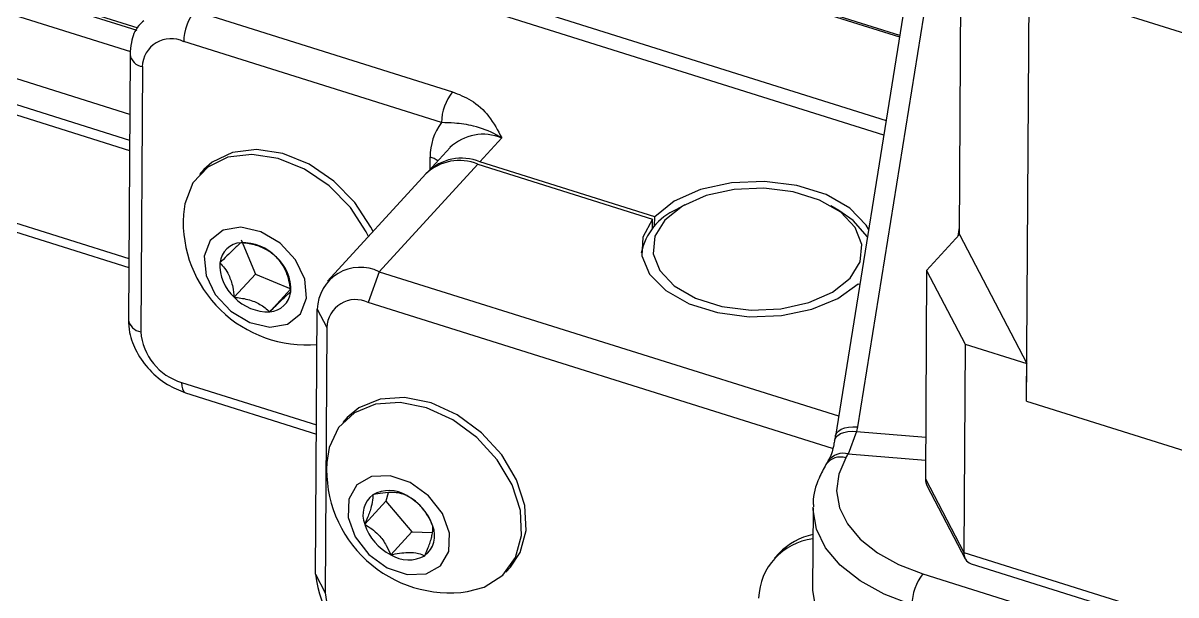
# Model space of a CAD drawing. Header units: millimetres. Extents: x -11 to 295, y 0 to 216.
# Drawn here: x 159.17 to 175.67, y 146.28 to 154.46 of the extents above; entities that cross this region are included whole.
import ezdxf

# ---------------------------------------------------------------- set-up
doc = ezdxf.new("R2010")
doc.units = ezdxf.units.MM

msp = doc.modelspace()

# ---------------------------------------------------------------- linework, layer by layer
at = {"color": 8, "linetype": 'Continuous', "lineweight": 25}
for p, q in [((159.453, 158.115), (171.717, 154.263)), ((156.964, 157.642), (171.525, 153.07)), ((152.589, 156.977), (160.814, 154.395)), ((151.185, 155.774), (160.695, 152.788)), ((151.181, 155.628), (160.694, 152.641)), ((172.229, 155.62), (171.113, 148.686)), ((150.609, 154.26), (160.685, 151.096)), ((164.998, 152.37), (164.999, 152.545)), ((172.556, 151.414), (172.576, 151.538)), ((161.441, 149.319), (163.373, 148.713)), ((171.101, 148.621), (172.091, 148.536)), ((172.089, 148.203), (170.982, 148.297))]:
    msp.add_line(p, q, dxfattribs=at)
at = {"color": 7, "linetype": 'Continuous', "lineweight": 25}
for p, q in [((171.721, 154.285), (159.481, 158.129)), ((152.573, 156.944), (160.8, 154.36)), ((152.376, 156.67), (160.708, 154.054)), ((151.194, 156.145), (160.698, 153.161)), ((172.034, 156.232), (170.798, 148.55)), ((171.492, 152.86), (162.569, 155.662)), ((173.535, 149.051), (173.572, 155.011)), ((181.9, 152.396), (173.572, 155.011)), ((172.575, 151.435), (172.596, 154.918)), ((161.63, 154.638), (165.318, 153.479)), ((150.608, 154.131), (160.684, 150.967)), ((165.16, 153.038), (161.471, 154.196)), ((160.703, 154.012), (160.68, 150.219)), ((160.88, 153.839), (160.856, 150.046)), ((165.711, 152.476), (166.025, 152.818)), ((165.283, 152.681), (164.969, 152.339)), ((168.213, 151.691), (165.711, 152.476)), ((161.761, 152.366), (161.696, 152.295)), ((164.938, 152.305), (163.529, 150.768)), ((165.68, 152.442), (164.271, 150.905)), ((165.68, 152.442), (168.182, 151.656)), ((168.642, 151.861), (168.525, 151.796)), ((170.85, 151.782), (170.734, 151.848)), ((168.182, 151.521), (168.182, 151.656)), ((168.212, 151.555), (168.213, 151.691)), ((162.292, 151.362), (162.498, 150.868)), ((172.575, 151.435), (172.105, 150.923)), ((172.575, 151.435), (173.539, 149.593)), ((162.498, 150.868), (162.196, 150.539)), ((162.498, 150.868), (163.004, 150.661)), ((164.271, 150.905), (164.113, 150.463)), ((164.271, 150.905), (170.845, 148.841)), ((172.105, 150.923), (172.087, 147.942)), ((172.105, 150.923), (172.656, 149.87)), ((163.004, 150.661), (162.703, 150.332)), ((171.123, 150.733), (171.148, 150.725)), ((163.36, 146.576), (163.383, 150.369)), ((163.383, 150.369), (163.521, 150.106)), ((170.758, 148.377), (164.113, 150.463)), ((163.521, 150.106), (163.497, 146.313)), ((172.656, 149.87), (172.638, 146.89)), ((172.656, 149.87), (173.539, 149.593)), ((173.535, 149.051), (173.539, 149.593)), ((161.498, 149.172), (163.372, 148.583)), ((173.535, 149.051), (181.863, 146.436)), ((163.813, 148.818), (163.749, 148.747)), ((171.113, 148.686), (171.101, 148.621)), ((171.101, 148.621), (170.982, 148.297)), ((163.554, 148.388), (163.52, 148.177)), ((170.69, 148.19), (170.664, 148.147)), ((170.69, 148.19), (170.693, 148.195)), ((172.087, 147.942), (172.638, 146.89)), ((164.397, 147.742), (164.364, 147.62)), ((172.114, 147.837), (172.658, 146.796)), ((164.364, 147.62), (164.062, 147.291)), ((164.364, 147.62), (164.737, 147.184)), ((170.479, 147.523), (170.472, 146.372)), ((164.737, 147.184), (164.435, 146.855)), ((164.737, 147.184), (165.033, 147.176)), ((169.993, 146.877), (169.928, 146.807)), ((172.638, 146.89), (182.731, 143.72)), ((172.74, 146.728), (182.742, 143.587)), ((163.36, 146.576), (163.497, 146.313)), ((166.083, 146.607), (166.147, 146.678)), ((172.052, 146.582), (183.001, 143.144))]:
    msp.add_line(p, q, dxfattribs=at)
at = {"color": 7, "linetype": 'Continuous', "lineweight": 25, "flags": 128}
for points in [[(164.181, 151.479), (164.15, 151.544), (163.921, 151.895), (163.619, 152.202), (163.266, 152.442), (162.888, 152.597), (162.512, 152.655), (162.168, 152.612), (161.879, 152.472), (161.761, 152.366)], [(164.116, 151.409), (164.085, 151.473), (163.857, 151.825), (163.555, 152.132), (163.201, 152.372), (162.823, 152.526), (162.448, 152.584), (162.103, 152.542), (161.815, 152.402), (161.604, 152.174), (161.487, 151.876), (161.467, 151.724)], [(171.275, 151.512), (171.239, 151.571), (171.007, 151.813), (170.668, 152.008), (170.249, 152.14), (169.785, 152.197), (169.312, 152.176), (168.869, 152.079), (168.493, 151.912), (168.213, 151.691)], [(170.756, 150.613), (171.008, 150.813), (171.153, 151.046), (171.179, 151.294), (171.084, 151.537), (170.875, 151.755), (170.57, 151.93), (170.193, 152.048), (169.775, 152.1), (169.349, 152.082), (168.951, 151.994), (168.612, 151.844), (168.36, 151.644), (168.215, 151.411), (168.189, 151.163), (168.284, 150.92), (168.493, 150.702), (168.798, 150.527), (169.175, 150.409), (169.593, 150.357), (170.019, 150.376), (170.417, 150.463), (170.756, 150.613)], [(168.182, 151.656), (168.041, 151.4), (168.027, 151.131), (168.14, 150.869), (168.372, 150.635), (168.704, 150.447), (169.113, 150.319), (169.565, 150.261), (170.026, 150.277), (170.461, 150.367), (170.836, 150.523), (171.123, 150.733)], [(171.257, 151.405), (171.055, 151.639), (170.85, 151.782)], [(162.144, 150.34), (162.418, 150.176), (162.704, 150.111), (162.958, 150.155), (163.142, 150.301), (163.228, 150.527), (163.203, 150.798), (163.07, 151.074), (162.85, 151.312), (162.576, 151.476), (162.29, 151.541), (162.036, 151.497), (161.852, 151.351), (161.766, 151.125), (161.791, 150.853), (161.924, 150.577), (162.144, 150.34)], [(165.534, 146.33), (165.774, 146.394), (166.04, 146.563), (166.222, 146.815), (166.308, 147.131), (166.29, 147.487), (166.171, 147.857), (165.958, 148.214), (165.668, 148.531), (165.323, 148.785), (164.947, 148.957), (164.568, 149.033), (164.216, 149.009), (163.916, 148.887), (163.689, 148.674), (163.554, 148.388)], [(166.147, 146.678), (166.287, 146.886), (166.372, 147.201), (166.355, 147.558), (166.235, 147.928), (166.023, 148.285), (165.733, 148.602), (165.387, 148.856), (165.011, 149.027), (164.633, 149.104), (164.281, 149.08), (163.98, 148.957), (163.813, 148.818)], [(170.95, 148.243), (170.846, 148.01), (170.815, 147.769), (170.857, 147.528), (170.972, 147.296), (171.155, 147.078), (171.402, 146.883), (171.704, 146.716), (172.052, 146.582)], [(163.951, 147.857), (163.833, 147.652), (163.824, 147.39), (163.926, 147.111), (164.123, 146.857), (164.384, 146.668), (164.671, 146.571), (164.94, 146.582), (165.149, 146.699), (165.267, 146.904), (165.275, 147.166), (165.174, 147.445), (164.977, 147.698), (164.715, 147.888), (164.428, 147.985), (164.16, 147.974), (163.951, 147.857)], [(170.472, 146.372), (170.473, 146.345), (170.521, 146.07), (170.652, 145.804), (170.862, 145.556), (171.144, 145.332), (171.489, 145.142), (171.886, 144.989)]]:
    msp.add_lwpolyline(points, dxfattribs=at)
at = {"color": 8, "linetype": 'Continuous', "lineweight": 25, "flags": 128}
for points in [[(161.441, 149.319), (161.444, 149.269), (161.453, 149.228), (161.467, 149.197), (161.486, 149.177), (161.498, 149.172)], [(170.798, 148.55), (170.8, 148.562), (170.816, 148.596), (170.845, 148.626), (170.883, 148.651), (170.932, 148.67), (170.987, 148.683), (171.049, 148.688), (171.113, 148.686)], [(170.788, 148.492), (170.79, 148.501), (170.805, 148.534), (170.833, 148.564), (170.872, 148.589), (170.92, 148.607), (170.976, 148.619), (171.037, 148.624), (171.101, 148.621)], [(171.893, 146.14), (171.496, 146.293), (171.151, 146.484), (170.869, 146.707), (170.659, 146.956), (170.528, 147.222), (170.48, 147.497), (170.48, 147.537)]]:
    msp.add_lwpolyline(points, dxfattribs=at)
at = {"color": 7, "linetype": 'Continuous', "lineweight": 25}
for centre, radius, start, end in [((162.211, 154.18), 0.74, 141.7982, 178.7816), ((161.29, 153.827), 0.411, 63.8202, 178.3857), ((165.9, 153.022), 0.74, 141.797, 178.7822), ((165.792, 152.558), 0.793, 142.8321, 180.9505), ((165.414, 151.806), 0.69, 67.3017, 133.618), ((165.446, 151.845), 0.684, 67.1465, 135.904), ((163.226, 151.621), 1.762, 176.6428, 274.9969), ((168.871, 151.001), 0.867, 113.5199, 168.7049), ((162.309, 151), 0.32, 93.1678, 174.038), ((162.316, 150.656), 0.664, 43.4167, 92.1196), ((162.611, 151.002), 0.622, 177.154, 228.1082), ((162.383, 150.65), 0.622, 357.1548, 48.1066), ((163.999, 150.352), 0.616, 63.82, 178.3865), ((162.678, 150.995), 0.664, 223.4135, 272.1208), ((162.685, 150.652), 0.32, 273.1698, 354.0358), ((163.931, 150.095), 0.411, 63.8209, 178.3864), ((161.682, 150.112), 0.828, 184.5728, 253.1159), ((165.279, 148.073), 1.762, 176.6431, 278.3208), ((169.555, 149.1), 1.637, 328.4408, 330.6409), ((172.313, 147.944), 0.226, 180.3363, 207.9965), ((164.401, 147.426), 0.364, 127.8786, 201.7624), ((164.41, 147.292), 0.482, 58.0575, 118.8651), ((164.318, 147.027), 0.758, 18.3154, 62.7673), ((164.782, 147.529), 0.758, 198.3169, 242.7645), ((164.699, 147.13), 0.364, 307.8786, 21.7624), ((170.586, 146.203), 0.887, 97.0892, 177.8881), ((170.657, 146.242), 0.919, 101.2867, 136.2625), ((172.792, 146.874), 0.155, 174.212, 250.2994), ((164.69, 147.264), 0.482, 238.0613, 298.8636), ((164.599, 146.675), 1.243, 184.5727, 253.1163), ((172.633, 146.125), 0.74, 141.7989, 178.7806), ((164.323, 146.379), 0.828, 184.5731, 253.116)]:
    msp.add_arc(centre, radius, start, end, dxfattribs=at)
at = {"color": 8, "linetype": 'Continuous', "lineweight": 25}
for centre, radius, start, end in [((160.91, 154.047), 0.21, 189.6081, 261.626), ((165.758, 152.181), 0.69, 67.2983, 133.6215), ((164.905, 152.22), 0.338, 53.0192, 73.8058), ((160.887, 150.254), 0.21, 189.6698, 261.6173), ((170.875, 147.993), 0.261, 73.3867, 143.968), ((170.911, 148.039), 0.268, 74.5354, 144.3893)]:
    msp.add_arc(centre, radius, start, end, dxfattribs=at)
at = {"color": 7, "linetype": 'Continuous', "lineweight": 25}
for points, knots in [([(160.899, 154.494), (160.874, 154.472), (160.782, 154.392), (160.718, 154.213), (160.707, 154.069), (160.703, 154.012)], [0, 0, 0, 0, 0.183763, 0.67846, 1, 1, 1, 1]), ([(165.318, 153.479), (165.41, 153.443), (165.607, 153.366), (165.856, 153.133), (165.968, 152.926), (166.024, 152.818), (166.025, 152.818)], [0, 0, 0, 0, 0.294459, 0.634734, 0.998111, 1, 1, 1, 1]), ([(166.025, 152.818), (166.024, 152.818), (166, 152.833), (165.872, 152.907), (165.647, 152.993), (165.376, 153.032), (165.222, 153.036), (165.16, 153.038)], [0, 0, 0, 0, 0.003344, 0.094238, 0.489896, 0.793533, 1, 1, 1, 1]), ([(162.291, 151.32), (162.278, 151.308), (162.246, 151.28), (162.178, 151.217), (162.091, 151.133), (162.023, 151.065), (161.99, 151.033)], [0, 0, 0, 0, 0.125444, 0.310365, 0.667559, 1, 1, 1, 1]), ([(162.798, 151.112), (162.776, 151.132), (162.71, 151.191), (162.573, 151.268), (162.42, 151.306), (162.322, 151.316), (162.291, 151.32)], [0, 0, 0, 0, 0.159275, 0.473899, 0.832031, 1, 1, 1, 1]), ([(161.99, 151.033), (162.013, 151.008), (162.062, 150.954), (162.13, 150.839), (162.175, 150.697), (162.19, 150.588), (162.196, 150.539)], [0, 0, 0, 0, 0.186741, 0.399122, 0.727404, 1, 1, 1, 1]), ([(163.004, 150.619), (162.998, 150.662), (162.987, 150.748), (162.95, 150.886), (162.888, 151.013), (162.824, 151.083), (162.798, 151.112)], [0, 0, 0, 0, 0.238038, 0.478306, 0.784513, 1, 1, 1, 1]), ([(162.196, 150.539), (162.227, 150.536), (162.291, 150.529), (162.388, 150.51), (162.48, 150.48), (162.563, 150.44), (162.637, 150.391), (162.681, 150.352), (162.703, 150.332)], [0, 0, 0, 0, 0.167752, 0.34641, 0.526, 0.685784, 0.840935, 1, 1, 1, 1]), ([(162.703, 150.332), (162.732, 150.361), (162.787, 150.416), (162.872, 150.498), (162.943, 150.566), (162.988, 150.605), (163.004, 150.619)], [0, 0, 0, 0, 0.291475, 0.564044, 0.852121, 1, 1, 1, 1]), ([(160.68, 150.219), (160.683, 150.157), (160.693, 149.997), (160.792, 149.744), (160.977, 149.489), (161.218, 149.285), (161.409, 149.208), (161.498, 149.172)], [0, 0, 0, 0, 0.1301416, 0.3403558, 0.564518, 0.7961687, 1, 1, 1, 1]), ([(170.798, 148.55), (170.797, 148.545), (170.794, 148.526), (170.79, 148.507), (170.788, 148.492)], [0, 0, 0, 0, 0.24972, 1, 1, 1, 1]), ([(170.787, 148.495), (170.783, 148.473), (170.767, 148.382), (170.742, 148.277), (170.697, 148.208), (170.69, 148.198)], [0, 0, 0, 0, 0.210307, 0.883059, 1, 1, 1, 1]), ([(170.664, 148.147), (170.63, 148.083), (170.539, 147.914), (170.471, 147.701), (170.485, 147.561), (170.487, 147.54)], [0, 0, 0, 0, 0.339316, 0.905625, 1, 1, 1, 1]), ([(164.177, 147.714), (164.178, 147.699), (164.18, 147.642), (164.156, 147.53), (164.112, 147.406), (164.076, 147.323), (164.062, 147.291)], [0, 0, 0, 0, 0.0985, 0.386606, 0.766238, 1, 1, 1, 1]), ([(164.664, 147.701), (164.639, 147.711), (164.582, 147.734), (164.465, 147.751), (164.327, 147.743), (164.225, 147.723), (164.177, 147.714)], [0, 0, 0, 0, 0.16762, 0.370275, 0.707222, 1, 1, 1, 1]), ([(165.037, 147.265), (165.02, 147.304), (164.985, 147.385), (164.904, 147.511), (164.796, 147.62), (164.704, 147.676), (164.664, 147.701)], [0, 0, 0, 0, 0.219335, 0.449358, 0.763504, 1, 1, 1, 1]), ([(164.062, 147.291), (164.097, 147.27), (164.168, 147.227), (164.278, 147.129), (164.37, 147.003), (164.415, 146.9), (164.435, 146.855)], [0, 0, 0, 0, 0.205605, 0.428139, 0.748204, 1, 1, 1, 1]), ([(164.923, 146.842), (164.936, 146.874), (164.972, 146.957), (165.011, 147.064), (165.032, 147.16), (165.039, 147.216), (165.038, 147.25), (165.037, 147.265)], [0, 0, 0, 0, 0.2336381, 0.6131241, 0.7695816, 0.9015207, 1, 1, 1, 1]), ([(164.435, 146.855), (164.477, 146.864), (164.559, 146.88), (164.692, 146.892), (164.816, 146.884), (164.893, 146.854), (164.923, 146.842)], [0, 0, 0, 0, 0.256128, 0.506731, 0.805753, 1, 1, 1, 1])]:
    msp.add_open_spline(points, degree=3, knots=knots, dxfattribs=at)

doc.saveas('drawing.dxf')
